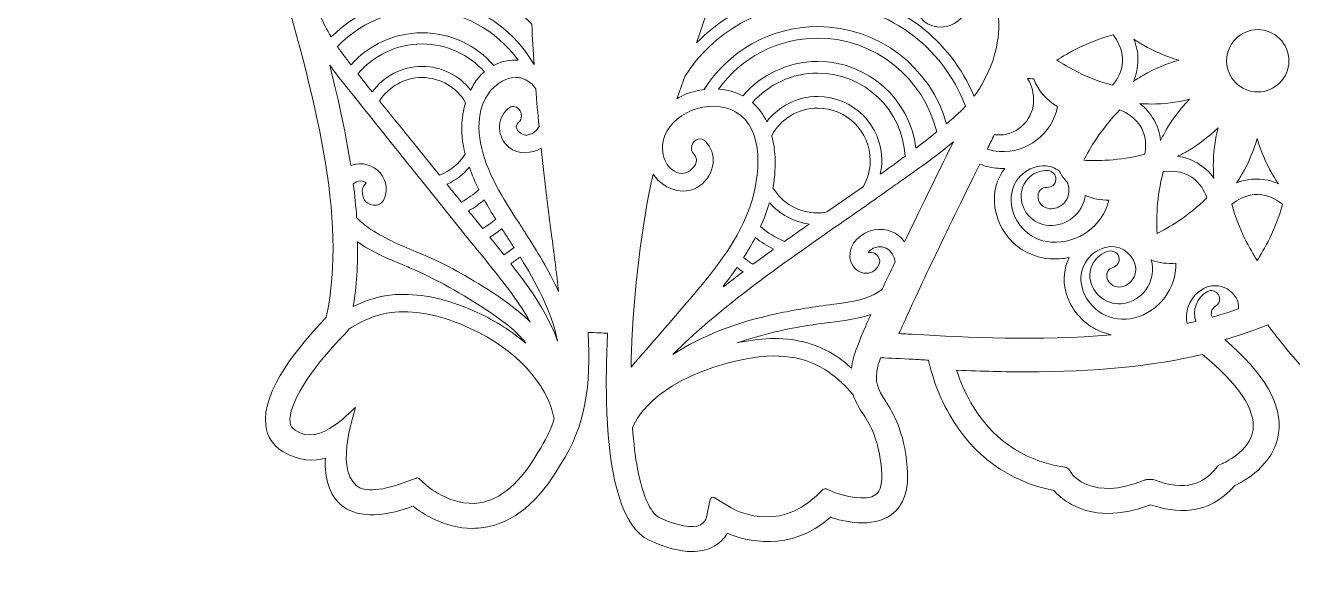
# Model space of a CAD drawing. Header units: millimetres. Extents: x -932 to 1965, y 102 to 615.
# Drawn here: x 148.1 to 374.6, y 102 to 202 of the extents above; entities that cross this region are included whole.
import ezdxf

# ---------------------------------------------------------------- set-up
doc = ezdxf.new("R2010")
doc.units = ezdxf.units.MM
doc.header["$MEASUREMENT"] = 0
doc.layers.add('Layer 4', color=7, linetype='Continuous')

msp = doc.modelspace()

# ---------------------------------------------------------------- linework, layer by layer
at = {"layer": 'Layer 4', "lineweight": 0}
for points, knots in [([(512.99, 259.13), (500.98, 274.08), (490.62, 286.98), (489.57, 300.35), (488.26, 317.04), (492.92, 330.49), (503.41, 340.31), (511.82, 348.19), (523.93, 353.79), (539.42, 356.96), (539.42, 356.96), (547.43, 358.59), (547.43, 358.59), (547.43, 358.59), (539.36, 359.91), (539.36, 359.91), (539.17, 359.94), (520.4, 362.92), (497.53, 360.46), (484.07, 359.02), (471.82, 356), (461.14, 351.5), (447.71, 345.85), (436.72, 337.82), (428.46, 327.65), (421.27, 318.79), (416.55, 308.43), (414.45, 296.87), (412.65, 286.96), (412.71, 275.85), (414.65, 263.83), (417.59, 245.6), (424.42, 227.57), (430.5, 212.93), (430.52, 212.66), (433.15, 206.62), (434.06, 204.46), (436.56, 198.58), (438.71, 193.5), (440.25, 189.24), (444.46, 177.59), (440.53, 165.07), (430.23, 157.34), (424.56, 153.09), (417.43, 150.74), (410.15, 150.73), (410.15, 150.73), (410.11, 150.73), (410.11, 150.73), (402.56, 150.73), (394.91, 153.21), (387.87, 157.9), (396.58, 164.26), (402.67, 172.18), (406.06, 181.6), (412.02, 198.16), (409.63, 219.38), (398.96, 244.66), (390.28, 265.22), (378.11, 283.75), (371.56, 293.7), (369.41, 296.98), (367.82, 299.39), (367.12, 300.7), (367.18, 303.02), (367.18, 305.42), (367.14, 307.91), (369.94, 306.36), (372.52, 304.11), (374.01, 300.84), (374.01, 300.84), (375.22, 298.17), (375.22, 298.17), (375.22, 298.17), (376.68, 300.72), (376.68, 300.72), (376.83, 300.99), (380.02, 306.71), (377.93, 313.85), (377.93, 313.85), (386.81, 310.97), (386.81, 310.97), (386.81, 310.97), (385.93, 313.75), (385.93, 313.75), (385.69, 314.5), (380.8, 329.63), (371.81, 337.05), (371.81, 337.05), (387.94, 336.63), (387.94, 336.63), (387.94, 336.63), (386.55, 338.97), (386.55, 338.97), (386.37, 339.27), (382.61, 345.42), (372.31, 350.71), (375.25, 351.19), (377.65, 351.91), (379.83, 353.18), (379.83, 353.18), (382.19, 354.56), (382.19, 354.56), (382.19, 354.56), (371.49, 360.09), (371.49, 360.09), (375.52, 360.11), (380.22, 360.53), (382.43, 362.15), (382.43, 362.15), (385.17, 364.16), (385.17, 364.16), (385.17, 364.16), (381.84, 364.83), (381.84, 364.83), (381.71, 364.85), (372.05, 366.8), (365.54, 369.14), (387.46, 372.42), (402.79, 377.17), (402.95, 377.22), (402.95, 377.22), (407.74, 378.71), (407.74, 378.71), (407.74, 378.71), (397.13, 381.74), (397.13, 381.74), (401.74, 383.83), (406.58, 387.31), (410.23, 390.23), (410.33, 390.3), (420, 398.15), (420.35, 400.17), (420.46, 400.8), (420.18, 401.43), (419.64, 401.76), (418.65, 402.37), (417.71, 401.67), (416.89, 401.05), (413.76, 398.7), (403.42, 400.89), (395.23, 403.47), (398.24, 404.41), (401.77, 406.06), (403.73, 408.86), (404.4, 409.82), (405.14, 410.32), (405.97, 410.4), (407.55, 410.54), (409.29, 409.19), (409.83, 408.66), (409.83, 408.66), (414.79, 403.7), (414.79, 403.7), (414.79, 403.7), (412.29, 410.25), (412.29, 410.25), (409.73, 416.98), (405.77, 420.41), (403.03, 422.07), (415.23, 428.91), (415.82, 442.11), (415.84, 442.71), (415.84, 442.71), (415.89, 444.26), (415.89, 444.26), (415.89, 444.26), (410.71, 444.26), (410.71, 444.26), (425.53, 456.31), (428.85, 479.25), (429.13, 481.42), (443.34, 529.49), (444.65, 541.47), (442.11, 545.91), (441.41, 547.14), (440.35, 547.92), (438.87, 548.28), (426.01, 551.5), (411.48, 544.21), (401.54, 537.53), (393.83, 532.35), (387.62, 526.75), (384.4, 523.56), (384.48, 524.9), (384.61, 526.5), (384.76, 527.93), (384.76, 527.93), (385.46, 534.54), (385.46, 534.54), (385.46, 534.54), (378.2, 522.68), (378.2, 522.68), (378.2, 522.68), (372.17, 539.68), (372.17, 539.68), (372.17, 539.68), (370.96, 534.86), (370.96, 534.86), (370.41, 532.66), (369.69, 530.19), (369.08, 528.38), (363.46, 546.39), (356.18, 550.45), (355.86, 550.62), (355.86, 550.62), (353.75, 551.74), (353.75, 551.74), (353.75, 551.74), (353.66, 549.35), (353.66, 549.35), (353.62, 548.47), (353.31, 546.44), (352.31, 545.04), (347.51, 556.15), (340.04, 561.18), (339.71, 561.4), (339.71, 561.4), (338.43, 562.24), (338.43, 562.24), (338.43, 562.24), (333.35, 554.19), (333.35, 554.19), (333.35, 554.19), (327.72, 570.14), (327.72, 570.14), (327.72, 570.14), (315.63, 559.5), (315.63, 559.5), (315.63, 559.5), (313.94, 567.07), (313.94, 567.07), (313.94, 567.07), (312.74, 567.07), (312.74, 567.07), (312.37, 567.07), (304.21, 566.98), (296.27, 559.43), (296.51, 561.43), (297.01, 564.26), (297.56, 566.73), (297.56, 566.73), (297.94, 568.46), (297.94, 568.46), (297.94, 568.46), (296.17, 568.55), (296.17, 568.55), (295.86, 568.57), (288.9, 568.8), (277.41, 560.03), (275.88, 570.89), (269.16, 608.41), (258.63, 613.34), (255.03, 615.02), (251.01, 612.59), (247.55, 609.99), (246.9, 609.5), (246.22, 608.94), (245.54, 608.34), (238.09, 601.73), (229.68, 588.76), (221.7, 575.73), (209.45, 555.71), (207.83, 529.21), (207.67, 519.72), (207.67, 519.72), (200.18, 526.77), (200.18, 526.77), (200.18, 526.77), (199.38, 524.68), (199.38, 524.68), (197.18, 518.9), (197.45, 509.75), (197.65, 503.07), (197.71, 501.22), (197.77, 499.21), (197.74, 497.77), (193.29, 501.61), (184.63, 502.88), (184.23, 502.94), (184.23, 502.94), (181.41, 503.34), (181.41, 503.34), (181.41, 503.34), (182.67, 500.79), (182.67, 500.79), (182.69, 500.74), (184.98, 496.04), (184.98, 488.96), (184.98, 486.06), (185.95, 482.97), (186.82, 480.25), (187.65, 477.61), (188.59, 474.62), (187.87, 473.57), (187.53, 473.07), (186.61, 472.91), (185.89, 472.87), (178.74, 472.41), (167.87, 482.24), (167.76, 482.34), (167.76, 482.34), (165.14, 484.74), (165.14, 484.74), (165.14, 484.74), (165.25, 481.18), (165.25, 481.18), (165.69, 467.6), (170.28, 459.93), (176.98, 451.96), (175.25, 452.63), (173.19, 453.55), (171.37, 454.46), (171.37, 454.46), (167.27, 456.52), (167.27, 456.52), (167.27, 456.52), (169.36, 452.44), (169.36, 452.44), (169.69, 451.79), (177.63, 436.55), (195.44, 418.74), (195.95, 418.23), (196.47, 417.72), (196.99, 417.21), (194.15, 416.99), (189.65, 417.35), (186.07, 421), (186.07, 421), (182.03, 425.12), (182.03, 425.12), (182.03, 425.12), (183.55, 419.56), (183.55, 419.56), (183.66, 419.15), (185.8, 411.56), (191.16, 406.83), (189.32, 406.76), (187.38, 406.6), (185.98, 406.24), (185.98, 406.24), (184.4, 405.83), (184.4, 405.83), (184.4, 405.83), (184.94, 404.29), (184.94, 404.29), (185.07, 403.92), (185.77, 402.34), (188.88, 399.94), (184.29, 399.71), (177.79, 398.86), (174.63, 396.04), (172.95, 394.54), (171.83, 393.36), (170.93, 392.42), (169.46, 390.86), (168.85, 390.21), (167.37, 389.84), (167.37, 389.84), (164.87, 389.22), (164.87, 389.22), (164.87, 389.22), (166.66, 387.35), (166.66, 387.35), (166.82, 387.17), (169.47, 384.48), (174.22, 383.13), (171.58, 381.74), (169.11, 379.63), (167.93, 376.46), (167.93, 376.46), (167.42, 375.06), (167.42, 375.06), (167.42, 375.06), (168.81, 374.53), (168.81, 374.53), (169.1, 374.42), (170.31, 373.98), (171.91, 373.6), (168.87, 371.81), (165.69, 368.98), (164.11, 364.61), (161.29, 356.8), (155.71, 356), (155.49, 355.97), (155.49, 355.97), (148.1, 355.15), (148.1, 355.15), (148.1, 355.15), (155.23, 353.04), (155.23, 353.04), (156.05, 352.8), (161.39, 351.27), (166.15, 351.03), (163.32, 348.3), (159.82, 343.94), (158.63, 338.27), (158.63, 338.27), (158.21, 336.27), (158.21, 336.27), (158.21, 336.27), (160.24, 336.46), (160.24, 336.46), (160.42, 336.48), (163.91, 336.84), (167.72, 338.85), (166.91, 332.33), (166.11, 317.9), (173.25, 309.38), (173.25, 309.38), (175.19, 307.06), (175.19, 307.06), (175.19, 307.06), (177.1, 315.46), (177.1, 315.46), (177.99, 312.91), (179.23, 309.64), (180.85, 306.09), (176.09, 272.88), (184.98, 241.4), (192.84, 213.61), (199.76, 189.11), (205.74, 167.93), (201.87, 149.8), (197.34, 145.12), (190.25, 136.68), (191.05, 130.44), (191.3, 128.47), (192.36, 126.87), (194.09, 125.83), (197.13, 124), (199.76, 124.01), (201.71, 124.65), (201.58, 122.06), (201.95, 118.54), (204.41, 116.36), (207.09, 113.99), (211.45, 113.88), (217.36, 116.03), (218.95, 114.78), (222.96, 112.08), (227.98, 112.08), (228.64, 112.08), (229.33, 112.13), (230.03, 112.23), (235.28, 113.02), (239.9, 116.81), (243.74, 123.49), (248.24, 130.41), (249.21, 137.67), (248.67, 147.07), (250.03, 147.07), (251.39, 147), (252.15, 146.95), (252.1, 145.91), (252.05, 144.87), (252.02, 143.83), (251.87, 139.66), (251.86, 135.19), (252.12, 130.89), (252.11, 130.78), (252.11, 130.69), (252.13, 130.6), (252.73, 120.96), (254.7, 112.25), (259.58, 109.97), (262.49, 108.61), (265.05, 107.93), (267.24, 107.93), (268.6, 107.93), (269.81, 108.2), (270.88, 108.73), (272.15, 109.36), (273.01, 110.31), (273.54, 111.19), (276.79, 109.85), (284.71, 107.66), (292, 114.05), (294.12, 113.36), (299.44, 112), (302.86, 114.53), (305.09, 116.16), (306.04, 118.99), (305.7, 122.93), (305.12, 129.61), (303.19, 132.65), (301.78, 134.87), (300.46, 136.93), (299.74, 138.07), (300.51, 141.32), (300.57, 141.56), (300.69, 141.96), (300.92, 142.58), (302.59, 142.52), (304.59, 142.41), (306.82, 142.29), (307.68, 142.24), (308.58, 142.19), (309.5, 142.14), (309.9, 140.27), (310.92, 136.48), (313.22, 132.43), (317.39, 125.13), (323.84, 120.44), (331.89, 118.84), (332.95, 117.62), (336.05, 114.75), (341.62, 114.75), (343.77, 114.75), (346.28, 115.17), (349.18, 116.28), (353.49, 114.8), (359.55, 114.23), (364.22, 119.72), (365.73, 120.41), (371.26, 123.33), (372.06, 129.08), (372.76, 134.16), (369.53, 139.78), (362.44, 145.81), (362.62, 145.86), (362.8, 145.91), (362.98, 145.96), (365.46, 146.73), (367.83, 147.55), (370.11, 148.44), (371.74, 146.22), (376.2, 140.46), (383.15, 133.62), (385.93, 130.88), (389.3, 127.79), (393.2, 124.64), (393.19, 124.62), (393.19, 124.61), (393.19, 124.59), (393.73, 124.1), (394.28, 123.61), (394.83, 123.13), (394.88, 123.15), (394.94, 123.18), (395, 123.21), (402.07, 117.69), (410.71, 112.12), (420.55, 108.05), (429.12, 104.49), (442.18, 102.01), (456.77, 102.01), (475.97, 102.01), (497.8, 106.31), (515.53, 118.13), (525.53, 124.8), (533.36, 133.35), (538.8, 143.55), (544.89, 154.97), (547.99, 168.52), (548.02, 183.83), (548.08, 215.45), (529.44, 238.66), (512.99, 259.13)], [0, 0, 0, 0, 1, 1, 1, 2, 2, 2, 3, 3, 3, 4, 4, 4, 5, 5, 5, 6, 6, 6, 7, 7, 7, 8, 8, 8, 9, 9, 9, 10, 10, 10, 11, 11, 11, 12, 12, 12, 13, 13, 13, 14, 14, 14, 15, 15, 15, 16, 16, 16, 17, 17, 17, 18, 18, 18, 19, 19, 19, 20, 20, 20, 21, 21, 21, 22, 22, 22, 23, 23, 23, 24, 24, 24, 25, 25, 25, 26, 26, 26, 27, 27, 27, 28, 28, 28, 29, 29, 29, 30, 30, 30, 31, 31, 31, 32, 32, 32, 33, 33, 33, 34, 34, 34, 35, 35, 35, 36, 36, 36, 37, 37, 37, 38, 38, 38, 39, 39, 39, 40, 40, 40, 41, 41, 41, 42, 42, 42, 43, 43, 43, 44, 44, 44, 45, 45, 45, 46, 46, 46, 47, 47, 47, 48, 48, 48, 49, 49, 49, 50, 50, 50, 51, 51, 51, 52, 52, 52, 53, 53, 53, 54, 54, 54, 55, 55, 55, 56, 56, 56, 57, 57, 57, 58, 58, 58, 59, 59, 59, 60, 60, 60, 61, 61, 61, 62, 62, 62, 63, 63, 63, 64, 64, 64, 65, 65, 65, 66, 66, 66, 67, 67, 67, 68, 68, 68, 69, 69, 69, 70, 70, 70, 71, 71, 71, 72, 72, 72, 73, 73, 73, 74, 74, 74, 75, 75, 75, 76, 76, 76, 77, 77, 77, 78, 78, 78, 79, 79, 79, 80, 80, 80, 81, 81, 81, 82, 82, 82, 83, 83, 83, 84, 84, 84, 85, 85, 85, 86, 86, 86, 87, 87, 87, 88, 88, 88, 89, 89, 89, 90, 90, 90, 91, 91, 91, 92, 92, 92, 93, 93, 93, 94, 94, 94, 95, 95, 95, 96, 96, 96, 97, 97, 97, 98, 98, 98, 99, 99, 99, 100, 100, 100, 101, 101, 101, 102, 102, 102, 103, 103, 103, 104, 104, 104, 105, 105, 105, 106, 106, 106, 107, 107, 107, 108, 108, 108, 109, 109, 109, 110, 110, 110, 111, 111, 111, 112, 112, 112, 113, 113, 113, 114, 114, 114, 115, 115, 115, 116, 116, 116, 117, 117, 117, 118, 118, 118, 119, 119, 119, 120, 120, 120, 121, 121, 121, 122, 122, 122, 123, 123, 123, 124, 124, 124, 125, 125, 125, 126, 126, 126, 127, 127, 127, 128, 128, 128, 129, 129, 129, 130, 130, 130, 131, 131, 131, 132, 132, 132, 133, 133, 133, 134, 134, 134, 135, 135, 135, 136, 136, 136, 137, 137, 137, 138, 138, 138, 139, 139, 139, 140, 140, 140, 141, 141, 141, 142, 142, 142, 143, 143, 143, 144, 144, 144, 145, 145, 145, 146, 146, 146, 147, 147, 147, 148, 148, 148, 149, 149, 149, 150, 150, 150, 151, 151, 151, 152, 152, 152, 153, 153, 153, 154, 154, 154, 155, 155, 155, 156, 156, 156, 157, 157, 157, 158, 158, 158, 159, 159, 159, 160, 160, 160, 161, 161, 161, 162, 162, 162, 163, 163, 163, 164, 164, 164, 165, 165, 165, 166, 166, 166, 167, 167, 167, 168, 168, 168, 169, 169, 169, 170, 170, 170, 171, 171, 171, 172, 172, 172, 173, 173, 173, 174, 174, 174, 175, 175, 175, 176, 176, 176, 177, 177, 177, 178, 178, 178, 179, 179, 179, 180, 180, 180, 181, 181, 181, 182, 182, 182, 183, 183, 183, 184, 184, 184, 185, 185, 185, 186, 186, 186, 186]), ([(292.95, 207.85), (306.59, 211.21), (316.74, 223.55), (316.74, 238.21), (316.74, 247.29), (312.85, 255.47), (306.65, 261.19), (310.62, 264.61), (315.22, 269.82), (318.96, 277.57), (319.28, 276.96), (319.56, 276.36), (319.78, 275.78), (317.73, 271.63), (316.57, 266.97), (316.57, 262.04), (316.57, 249.81), (323.67, 239.21), (333.97, 234.14), (330.59, 234.66), (327.05, 233.13), (324.8, 230.06), (321.8, 225.95), (321.66, 220.76), (321.92, 216.23), (321.92, 216.23), (321.99, 214.88), (321.99, 214.88), (322.07, 213.53), (322.15, 212.15), (322.22, 210.78), (319.53, 214.01), (315.4, 215.32), (311.8, 213.97), (309.48, 213.1), (307.57, 211.06), (306.95, 208.77), (306.42, 206.83), (306.83, 204.91), (308.1, 203.35), (309.69, 201.39), (312.31, 201.33), (314.08, 202.3), (315.97, 203.34), (316.76, 205.31), (316.09, 207.33), (315.91, 207.86), (315.51, 208.22), (314.99, 208.33), (314.42, 208.45), (313.81, 208.24), (313.42, 207.8), (313.06, 207.4), (312.96, 206.86), (313.14, 206.32), (313.28, 205.88), (313.08, 205.5), (312.94, 205.32), (312.65, 204.91), (312.16, 204.64), (311.69, 204.66), (310.94, 204.66), (310.34, 205.37), (310.07, 206.07), (309.38, 207.88), (310.42, 209.59), (311.75, 210.48), (313.11, 211.39), (314.66, 211.63), (316.22, 211.18), (318.26, 210.59), (320.13, 208.9), (321.09, 206.76), (323.13, 202.21), (321.51, 196.83), (320.35, 194.02), (320.35, 194.02), (319.03, 191.38), (319.03, 191.38), (318.6, 190.66), (318.12, 189.98), (317.62, 189.33), (313.48, 199.33), (304.12, 206.65), (292.95, 207.85)], [0, 0, 0, 0, 1, 1, 1, 2, 2, 2, 3, 3, 3, 4, 4, 4, 5, 5, 5, 6, 6, 6, 7, 7, 7, 8, 8, 8, 9, 9, 9, 10, 10, 10, 11, 11, 11, 12, 12, 12, 13, 13, 13, 14, 14, 14, 15, 15, 15, 16, 16, 16, 17, 17, 17, 18, 18, 18, 19, 19, 19, 20, 20, 20, 21, 21, 21, 22, 22, 22, 23, 23, 23, 24, 24, 24, 25, 25, 25, 26, 26, 26, 27, 27, 27, 28, 28, 28, 28]), ([(219, 210.66), (226.72, 210.66), (233.69, 207.4), (238.61, 202.18), (238.72, 199.78), (238.85, 197.38), (239, 194.98), (235.05, 201.95), (227.56, 206.66), (219, 206.66), (212.66, 206.66), (206.92, 204.08), (202.76, 199.92), (201.96, 201.22), (201.33, 202.45), (200.83, 203.61), (205.63, 207.98), (212.01, 210.66), (219, 210.66)], [0, 0, 0, 0, 1, 1, 1, 2, 2, 2, 3, 3, 3, 4, 4, 4, 5, 5, 5, 6, 6, 6, 6]), ([(282.28, 207.11), (276.78, 205.71), (271.89, 202.8), (268.05, 198.86), (269.34, 202.59), (270.6, 206.38), (271.81, 210.09), (275.03, 208.52), (278.56, 207.48), (282.28, 207.11)], [0, 0, 0, 0, 1, 1, 1, 2, 2, 2, 3, 3, 3, 3]), ([(219, 200.66), (213.95, 200.66), (209.41, 198.44), (206.3, 194.93), (205.87, 195.48), (205.45, 196.03), (205.04, 196.58), (204.62, 197.13), (204.23, 197.67), (203.87, 198.2), (207.69, 202.18), (213.06, 204.66), (219, 204.66), (226.07, 204.66), (232.33, 201.14), (236.14, 195.77), (235.97, 195.78), (235.81, 195.79), (235.64, 195.78), (234.25, 195.76), (232.95, 195.43), (231.79, 194.83), (228.67, 198.4), (224.1, 200.66), (219, 200.66)], [0, 0, 0, 0, 1, 1, 1, 2, 2, 2, 3, 3, 3, 4, 4, 4, 5, 5, 5, 6, 6, 6, 7, 7, 7, 8, 8, 8, 8]), ([(289.7, 201.78), (281.16, 201.78), (273.65, 197.28), (269.41, 190.54), (268.89, 190.47), (268.37, 190.38), (267.86, 190.25), (266.71, 189.96), (265.57, 189.48), (264.5, 188.83), (264.98, 190.16), (265.47, 191.51), (265.96, 192.87), (270.95, 200.72), (279.72, 205.95), (289.7, 205.95), (301.79, 205.95), (312.12, 198.27), (316.09, 187.53), (314.97, 186.33), (313.81, 185.29), (312.74, 184.38), (309.88, 194.41), (300.63, 201.78), (289.7, 201.78)], [0, 0, 0, 0, 1, 1, 1, 2, 2, 2, 3, 3, 3, 4, 4, 4, 5, 5, 5, 6, 6, 6, 7, 7, 7, 8, 8, 8, 8]), ([(289.7, 195.53), (284.35, 195.53), (279.55, 193.14), (276.3, 189.38), (275.01, 190.06), (273.52, 190.48), (271.95, 190.6), (275.93, 196.1), (282.4, 199.7), (289.7, 199.7), (300, 199.7), (308.65, 192.54), (310.96, 182.94), (309.74, 181.96), (308.51, 181), (307.26, 180.05), (306.16, 188.77), (298.71, 195.53), (289.7, 195.53)], [0, 0, 0, 0, 1, 1, 1, 2, 2, 2, 3, 3, 3, 4, 4, 4, 5, 5, 5, 6, 6, 6, 6]), ([(342.48, 200.31), (346.09, 195.6), (342.87, 191.83), (342.35, 191.27), (337.85, 192.5), (334.24, 194.59), (332.43, 195.77), (334.26, 196.96), (337.92, 199.08), (342.48, 200.31)], [0, 0, 0, 0, 1, 1, 1, 2, 2, 2, 3, 3, 3, 3]), ([(346.18, 199.54), (346.75, 199.15), (347.33, 198.78), (347.92, 198.44), (349.84, 197.33), (351.96, 196.44), (354.25, 195.77), (351.97, 195.11), (349.84, 194.21), (347.92, 193.1), (347.31, 192.75), (346.71, 192.37), (346.11, 191.96), (346.65, 193.16), (346.92, 194.47), (346.92, 195.83), (346.92, 197.12), (346.67, 198.37), (346.18, 199.54)], [0, 0, 0, 0, 1, 1, 1, 2, 2, 2, 3, 3, 3, 4, 4, 4, 5, 5, 5, 6, 6, 6, 6]), ([(368.34, 190.08), (365.27, 190.08), (362.77, 192.57), (362.77, 195.65), (362.77, 198.73), (365.27, 201.22), (368.34, 201.22), (371.42, 201.22), (373.91, 198.73), (373.91, 195.65), (373.91, 192.57), (371.42, 190.08), (368.34, 190.08)], [0, 0, 0, 0, 1, 1, 1, 2, 2, 2, 3, 3, 3, 4, 4, 4, 4]), ([(229.07, 192.61), (228.54, 191.96), (228.07, 191.22), (227.67, 190.41), (225.65, 192.99), (222.52, 194.66), (219, 194.66), (215.33, 194.66), (212.09, 192.86), (210.09, 190.09), (209.23, 191.16), (208.38, 192.24), (207.54, 193.32), (210.3, 196.58), (214.41, 198.66), (219, 198.66), (223.41, 198.66), (227.38, 196.74), (230.13, 193.69), (229.75, 193.37), (229.4, 193), (229.07, 192.61)], [0, 0, 0, 0, 1, 1, 1, 2, 2, 2, 3, 3, 3, 4, 4, 4, 5, 5, 5, 6, 6, 6, 7, 7, 7, 7]), ([(202.49, 194.85), (203.42, 193.58), (204.31, 192.45), (204.99, 191.6), (209.64, 185.79), (214.3, 179.98), (218.95, 174.18), (218.95, 174.18), (226.08, 165.28), (226.08, 165.28), (226.98, 164.16), (227.88, 163.05), (228.8, 161.94), (231.57, 158.55), (234.44, 155.05), (236.87, 151.35), (237.39, 150.57), (237.87, 149.77), (238.31, 148.95), (237.83, 149.47), (237.31, 149.95), (236.76, 150.41), (232.47, 154.02), (227.33, 156.93), (223.83, 158.8), (221.92, 159.83), (219.89, 160.68), (217.92, 161.51), (215, 162.74), (211.97, 164.02), (209.35, 165.85), (208.55, 166.42), (207.86, 167.01), (207.3, 167.62), (207.17, 169.53), (206.97, 171.57), (206.7, 173.67), (207, 173.91), (207.43, 174.15), (207.97, 174.17), (208.37, 174.19), (208.75, 174.03), (209.03, 173.75), (208.59, 173.47), (208.32, 173), (208.31, 172.44), (208.3, 171.17), (208.7, 170.1), (210.33, 169.86), (211.06, 169.75), (211.77, 170.11), (212.08, 170.68), (212.94, 172.28), (212.73, 174.15), (211.54, 175.56), (210.26, 177.06), (208.26, 177.63), (206.44, 177.02), (206.37, 176.99), (206.31, 176.97), (206.24, 176.95), (205.44, 182.17), (204.23, 187.93), (202.49, 194.85)], [0, 0, 0, 0, 1, 1, 1, 2, 2, 2, 3, 3, 3, 4, 4, 4, 5, 5, 5, 6, 6, 6, 7, 7, 7, 8, 8, 8, 9, 9, 9, 10, 10, 10, 11, 11, 11, 12, 12, 12, 13, 13, 13, 14, 14, 14, 15, 15, 15, 16, 16, 16, 17, 17, 17, 18, 18, 18, 19, 19, 19, 20, 20, 20, 21, 21, 21, 21]), ([(226.29, 180.96), (226.4, 180.31), (226.55, 179.67), (226.71, 179.03), (225.66, 177.29), (224.04, 175.93), (222.11, 175.22), (221.78, 175.62), (221.46, 176.02), (221.14, 176.42), (219.45, 178.52), (217.72, 180.65), (216.05, 182.71), (214.51, 184.6), (212.95, 186.52), (211.39, 188.46), (212.99, 190.98), (215.8, 192.66), (219, 192.66), (222.32, 192.66), (225.22, 190.85), (226.78, 188.16), (226.09, 185.88), (225.89, 183.33), (226.29, 180.96)], [0, 0, 0, 0, 1, 1, 1, 2, 2, 2, 3, 3, 3, 4, 4, 4, 5, 5, 5, 6, 6, 6, 7, 7, 7, 8, 8, 8, 8]), ([(237.47, 164.86), (237.11, 165.42), (236.75, 165.99), (236.38, 166.55), (233.46, 171.06), (230.43, 175.73), (229.44, 180.98), (229.03, 183.13), (228.86, 186.26), (230.33, 188.97), (231.39, 190.93), (233.49, 192.67), (235.72, 192.67), (236.01, 192.67), (236.31, 192.64), (236.61, 192.58), (237.94, 192.29), (238.8, 191.39), (239.31, 190.64), (239.49, 188.42), (239.68, 186.21), (239.9, 183.89), (239.53, 183.25), (238.87, 182.51), (237.76, 182.38), (237.09, 182.29), (236.21, 182.81), (235.91, 183.47), (235.72, 183.89), (235.82, 184.26), (236.21, 184.61), (236.98, 185.3), (236.87, 186.36), (236.31, 186.99), (235.76, 187.6), (234.96, 187.64), (234.35, 187.1), (233.35, 186.21), (232.79, 184.92), (232.83, 183.58), (232.86, 182.27), (233.47, 181.04), (234.49, 180.22), (236.27, 178.79), (238.6, 179.08), (240.29, 180.02), (240.91, 174.11), (241.59, 168.8), (242.2, 164.08), (242.64, 160.7), (243.05, 157.44), (243.39, 154.41), (241.65, 158.16), (239.47, 161.74), (237.47, 164.86)], [0, 0, 0, 0, 1, 1, 1, 2, 2, 2, 3, 3, 3, 4, 4, 4, 5, 5, 5, 6, 6, 6, 7, 7, 7, 8, 8, 8, 9, 9, 9, 10, 10, 10, 11, 11, 11, 12, 12, 12, 13, 13, 13, 14, 14, 14, 15, 15, 15, 16, 16, 16, 17, 17, 17, 18, 18, 18, 18]), ([(289.7, 189.28), (285.98, 189.28), (282.68, 187.5), (280.58, 184.75), (279.99, 186), (279.16, 187.2), (278.03, 188.19), (280.89, 191.41), (285.06, 193.45), (289.7, 193.45), (298.06, 193.45), (304.91, 186.85), (305.3, 178.58), (303.84, 177.49), (302.36, 176.42), (300.88, 175.36), (301.06, 176.15), (301.16, 176.97), (301.16, 177.82), (301.16, 184.14), (296.02, 189.28), (289.7, 189.28)], [0, 0, 0, 0, 1, 1, 1, 2, 2, 2, 3, 3, 3, 4, 4, 4, 5, 5, 5, 6, 6, 6, 7, 7, 7, 7]), ([(321.28, 182.45), (321.41, 182.43), (321.54, 182.42), (321.66, 182.41), (323.3, 182.3), (324.9, 182.84), (326.14, 183.93), (327.39, 185.02), (328.14, 186.53), (328.25, 188.18), (328.35, 189.72), (327.98, 191.22), (327.18, 192.51), (327.55, 192.47), (327.92, 192.45), (328.29, 192.44), (329.08, 190.35), (330.61, 188.56), (332.56, 187.46), (331.6, 182.61), (327.09, 179.11), (322.12, 179.43), (321.4, 179.48), (320.69, 179.63), (320, 179.88), (320.43, 180.74), (320.85, 181.59), (321.28, 182.45)], [0, 0, 0, 0, 1, 1, 1, 2, 2, 2, 3, 3, 3, 4, 4, 4, 5, 5, 5, 6, 6, 6, 7, 7, 7, 8, 8, 8, 9, 9, 9, 9]), ([(347.28, 188.01), (347.96, 187.95), (348.64, 187.93), (349.31, 187.93), (351.53, 187.93), (353.81, 188.21), (356.12, 188.78), (354.48, 187.06), (353.09, 185.23), (351.98, 183.3), (351.62, 182.69), (351.29, 182.05), (350.98, 181.39), (350.84, 182.72), (350.42, 184.01), (349.74, 185.19), (349.1, 186.3), (348.27, 187.25), (347.28, 188.01)], [0, 0, 0, 0, 1, 1, 1, 2, 2, 2, 3, 3, 3, 4, 4, 4, 5, 5, 5, 6, 6, 6, 6]), ([(256.41, 143.64), (256.78, 154.45), (258.22, 166.2), (260.27, 175.37), (261.32, 173.89), (262.9, 172.82), (264.57, 172.48), (266.02, 172.19), (267.41, 172.47), (268.6, 173.3), (269.94, 174.25), (270.83, 175.76), (270.99, 177.36), (271.13, 178.82), (270.67, 180.2), (269.67, 181.24), (269.31, 181.63), (268.82, 181.78), (268.35, 181.67), (267.81, 181.54), (267.36, 181.08), (267.19, 180.51), (267.02, 179.95), (267.16, 179.38), (267.57, 178.95), (268.3, 178.18), (267.99, 177.36), (267.74, 176.95), (267.21, 176.06), (265.95, 175.29), (264.92, 175.57), (263.73, 175.89), (263.03, 176.73), (262.65, 177.38), (261.96, 178.58), (261.76, 180.15), (262.12, 181.5), (262.73, 183.76), (264.55, 185.67), (267.11, 186.74), (269.81, 187.86), (272.84, 187.79), (275.01, 186.55), (280.43, 183.45), (279.27, 174.69), (277.73, 170), (275.69, 163.79), (271.57, 158.64), (267.53, 153.89), (264.07, 149.82), (260.52, 145.72), (257.08, 141.76), (257.08, 141.76), (256.34, 140.9), (256.34, 140.9), (256.35, 141.81), (256.38, 142.73), (256.41, 143.64)], [0, 0, 0, 0, 1, 1, 1, 2, 2, 2, 3, 3, 3, 4, 4, 4, 5, 5, 5, 6, 6, 6, 7, 7, 7, 8, 8, 8, 9, 9, 9, 10, 10, 10, 11, 11, 11, 12, 12, 12, 13, 13, 13, 14, 14, 14, 15, 15, 15, 16, 16, 16, 17, 17, 17, 18, 18, 18, 19, 19, 19, 19]), ([(281.7, 172.94), (282.08, 175.01), (282.18, 177.05), (282.02, 179.05), (281.94, 180.04), (281.77, 181.16), (281.47, 182.3), (283.06, 185.21), (286.15, 187.2), (289.7, 187.2), (294.87, 187.2), (299.07, 182.99), (299.07, 177.82), (299.07, 176.14), (298.63, 174.57), (297.85, 173.21), (295.79, 171.75), (293.72, 170.32), (291.68, 168.9), (291.52, 168.79), (291.36, 168.68), (291.2, 168.57), (290.71, 168.49), (290.21, 168.45), (289.7, 168.45), (286.32, 168.45), (283.35, 170.24), (281.7, 172.94)], [0, 0, 0, 0, 1, 1, 1, 2, 2, 2, 3, 3, 3, 4, 4, 4, 5, 5, 5, 6, 6, 6, 7, 7, 7, 8, 8, 8, 9, 9, 9, 9]), ([(343.71, 186.88), (349.3, 184.58), (348.28, 179.58), (348.13, 178.94), (343.59, 177.74), (339.39, 177.75), (337.23, 177.87), (338.22, 179.83), (340.35, 183.52), (343.71, 186.88)], [0, 0, 0, 0, 1, 1, 1, 2, 2, 2, 3, 3, 3, 3]), ([(360.48, 174.7), (359.69, 175.79), (358.69, 176.7), (357.49, 177.39), (356.41, 178.02), (355.23, 178.42), (354.01, 178.59), (354.62, 178.88), (355.2, 179.19), (355.77, 179.51), (357.69, 180.62), (359.52, 182.01), (361.24, 183.66), (360.68, 181.35), (360.39, 179.06), (360.39, 176.84), (360.39, 176.14), (360.42, 175.43), (360.48, 174.7)], [0, 0, 0, 0, 1, 1, 1, 2, 2, 2, 3, 3, 3, 4, 4, 4, 5, 5, 5, 6, 6, 6, 6]), ([(301.23, 154.83), (301.05, 154.69), (300.88, 154.55), (300.7, 154.43), (300.7, 154.43), (300.7, 154.43), (300.7, 154.43), (298.35, 152.85), (295.42, 152.49), (292.59, 152.13), (292.59, 152.13), (291.86, 152.04), (291.86, 152.04), (288.36, 151.59), (285.29, 151.08), (282.49, 150.48), (275.19, 148.93), (268.93, 146.47), (263.79, 143.14), (263.86, 143.21), (263.93, 143.28), (264, 143.34), (267.51, 146.8), (271.52, 150.27), (276.26, 153.96), (281.92, 158.36), (287.91, 162.51), (293.69, 166.54), (296.63, 168.57), (299.66, 170.68), (302.61, 172.79), (303.44, 173.38), (304.29, 173.98), (305.14, 174.58), (308.11, 176.66), (311.16, 178.8), (313.96, 181.19), (310.6, 174.41), (307.67, 168.4), (305.22, 163.29), (303.94, 165.03), (301.97, 165.81), (299.77, 165.41), (297.46, 164.99), (295.21, 163.01), (295.46, 160.43), (295.59, 159.08), (296.63, 157.93), (297.93, 157.71), (299.08, 157.5), (300.08, 158.06), (300.61, 159.18), (301.04, 160.09), (300.53, 160.92), (299.84, 161.25), (299.5, 161.41), (299.09, 161.46), (298.72, 161.35), (298.79, 161.48), (298.89, 161.6), (299, 161.72), (299.33, 162.05), (299.87, 162.3), (300.47, 162.38), (301.5, 162.51), (302.43, 162.06), (303, 161.13), (303.27, 160.69), (303.45, 160.22), (303.53, 159.73), (302.71, 158.02), (301.94, 156.37), (301.23, 154.83)], [0, 0, 0, 0, 1, 1, 1, 2, 2, 2, 3, 3, 3, 4, 4, 4, 5, 5, 5, 6, 6, 6, 7, 7, 7, 8, 8, 8, 9, 9, 9, 10, 10, 10, 11, 11, 11, 12, 12, 12, 13, 13, 13, 14, 14, 14, 15, 15, 15, 16, 16, 16, 17, 17, 17, 18, 18, 18, 19, 19, 19, 20, 20, 20, 21, 21, 21, 22, 22, 22, 23, 23, 23, 24, 24, 24, 24]), ([(364.54, 173.83), (364.91, 174.37), (365.25, 174.91), (365.56, 175.46), (366.67, 177.38), (367.57, 179.5), (368.23, 181.78), (368.9, 179.5), (369.79, 177.38), (370.9, 175.46), (371.25, 174.86), (371.62, 174.27), (372.02, 173.68), (370.8, 174.23), (369.48, 174.51), (368.11, 174.51), (366.87, 174.51), (365.67, 174.28), (364.54, 173.83)], [0, 0, 0, 0, 1, 1, 1, 2, 2, 2, 3, 3, 3, 4, 4, 4, 5, 5, 5, 6, 6, 6, 6]), ([(306.96, 146.74), (305.94, 146.8), (305.04, 146.85), (304.22, 146.89), (304.4, 147.31), (304.6, 147.74), (304.8, 148.19), (307.65, 154.58), (312.32, 164.33), (318.67, 177.19), (319.71, 176.77), (320.81, 176.51), (321.92, 176.44), (322.31, 176.41), (322.71, 176.41), (323.12, 176.42), (322.05, 175.04), (321.41, 173.37), (321.3, 171.61), (320.91, 165.74), (325.37, 160.65), (331.24, 160.26), (332.36, 160.18), (333.51, 160.26), (334.61, 160.48), (333.71, 158.59), (333.49, 156.43), (334.03, 154.39), (334.75, 151.64), (336.51, 149.33), (338.97, 147.9), (339.97, 147.32), (341.04, 146.91), (342.15, 146.67), (329.22, 145.51), (316.25, 146.23), (306.96, 146.74)], [0, 0, 0, 0, 1, 1, 1, 2, 2, 2, 3, 3, 3, 4, 4, 4, 5, 5, 5, 6, 6, 6, 7, 7, 7, 8, 8, 8, 9, 9, 9, 10, 10, 10, 11, 11, 11, 12, 12, 12, 12]), ([(324.29, 171.41), (324.5, 174.62), (327.29, 177.05), (330.5, 176.85), (331.36, 176.79), (332.17, 176.48), (332.86, 175.96), (332.92, 175.83), (332.99, 175.69), (333.06, 175.56), (333.43, 174.94), (333.87, 174.35), (334.38, 173.8), (334.54, 173.28), (334.6, 172.75), (334.57, 172.2), (334.51, 171.35), (334.13, 170.57), (333.48, 170.01), (332.84, 169.45), (332.02, 169.17), (331.17, 169.22), (330.57, 169.26), (330.02, 169.54), (329.62, 169.99), (329.22, 170.44), (329.03, 171.02), (329.07, 171.62), (329.12, 172.45), (329.84, 173.08), (330.67, 173.03), (331.06, 173), (331.45, 173.13), (331.75, 173.39), (332.06, 173.66), (332.24, 174.02), (332.26, 174.42), (332.29, 174.82), (332.16, 175.21), (331.9, 175.51), (331.63, 175.81), (331.27, 175.99), (330.87, 176.02), (329.67, 176.1), (328.51, 175.71), (327.61, 174.92), (326.7, 174.13), (326.15, 173.03), (326.07, 171.82), (325.98, 170.42), (326.44, 169.07), (327.36, 168.01), (328.29, 166.96), (329.57, 166.32), (330.97, 166.23), (334.23, 166.02), (337.09, 168.38), (337.52, 171.58), (338.86, 170.99), (340.3, 170.71), (341.75, 170.76), (340.59, 166.13), (336.27, 162.94), (331.44, 163.25), (329.39, 163.39), (327.52, 164.31), (326.17, 165.85), (324.82, 167.39), (324.15, 169.37), (324.29, 171.41)], [0, 0, 0, 0, 1, 1, 1, 2, 2, 2, 3, 3, 3, 4, 4, 4, 5, 5, 5, 6, 6, 6, 7, 7, 7, 8, 8, 8, 9, 9, 9, 10, 10, 10, 11, 11, 11, 12, 12, 12, 13, 13, 13, 14, 14, 14, 15, 15, 15, 16, 16, 16, 17, 17, 17, 18, 18, 18, 19, 19, 19, 20, 20, 20, 21, 21, 21, 22, 22, 22, 23, 23, 23, 23]), ([(226.01, 170.41), (225.16, 171.46), (224.29, 172.52), (223.42, 173.59), (224.98, 174.28), (226.36, 175.32), (227.44, 176.62), (227.92, 175.26), (228.5, 173.93), (229.14, 172.63), (228.2, 171.77), (227.15, 171.02), (226.01, 170.41)], [0, 0, 0, 0, 1, 1, 1, 2, 2, 2, 3, 3, 3, 4, 4, 4, 4]), ([(350.33, 164.77), (350.21, 166.96), (350.21, 171.24), (351.45, 175.84), (357.54, 176.64), (359.1, 171.62), (359.24, 171.14), (355.91, 167.84), (352.27, 165.74), (350.33, 164.77)], [0, 0, 0, 0, 1, 1, 1, 2, 2, 2, 3, 3, 3, 3]), ([(368.23, 159.97), (367.04, 161.79), (364.92, 165.45), (363.69, 170.02), (368.33, 173.64), (372.08, 170.6), (372.76, 169.98), (371.53, 165.44), (369.42, 161.79), (368.23, 159.97)], [0, 0, 0, 0, 1, 1, 1, 2, 2, 2, 3, 3, 3, 3]), ([(229.84, 165.69), (228.99, 166.74), (228.14, 167.79), (227.3, 168.83), (228.3, 169.4), (229.24, 170.06), (230.1, 170.8), (230.75, 169.63), (231.45, 168.47), (232.16, 167.33), (231.43, 166.73), (230.66, 166.18), (229.84, 165.69)], [0, 0, 0, 0, 1, 1, 1, 2, 2, 2, 3, 3, 3, 4, 4, 4, 4]), ([(279.49, 166.01), (280.14, 167.46), (280.67, 168.88), (281.08, 170.29), (282.86, 168.25), (285.36, 166.84), (288.17, 166.47), (286.71, 165.44), (285.24, 164.41), (283.77, 163.37), (282.2, 164.02), (280.76, 164.91), (279.49, 166.01)], [0, 0, 0, 0, 1, 1, 1, 2, 2, 2, 3, 3, 3, 4, 4, 4, 4]), ([(233.25, 165.63), (233.61, 165.07), (233.97, 164.51), (234.33, 163.95), (234.69, 163.4), (235.06, 162.83), (235.43, 162.27), (234.84, 161.81), (234.23, 161.38), (233.6, 160.97), (232.78, 162.03), (231.94, 163.08), (231.11, 164.12), (231.85, 164.58), (232.56, 165.09), (233.25, 165.63)], [0, 0, 0, 0, 1, 1, 1, 2, 2, 2, 3, 3, 3, 4, 4, 4, 5, 5, 5, 5]), ([(207.47, 163.3), (209.93, 161.53), (212.89, 160.29), (215.53, 159.19), (215.94, 159.01), (216.35, 158.84), (216.76, 158.67), (221.33, 156.72), (225.97, 154.13), (231.37, 150.53), (233.59, 149.04), (235.87, 147.37), (237.53, 145.17), (235.07, 147.27), (232.16, 149.13), (228.95, 150.63), (224.28, 152.8), (219.84, 153.9), (215.71, 153.9), (215.21, 153.9), (214.7, 153.89), (214.2, 153.85), (211.69, 153.68), (209.23, 152.98), (206.7, 151.71), (207.29, 155.37), (207.54, 159.18), (207.47, 163.3)], [0, 0, 0, 0, 1, 1, 1, 2, 2, 2, 3, 3, 3, 4, 4, 4, 5, 5, 5, 6, 6, 6, 7, 7, 7, 8, 8, 8, 9, 9, 9, 9]), ([(281.81, 161.98), (280.58, 161.09), (279.35, 160.19), (278.13, 159.28), (277.55, 159.64), (276.98, 160.03), (276.44, 160.44), (277.23, 161.67), (277.93, 162.88), (278.55, 164.08), (279.56, 163.26), (280.65, 162.56), (281.81, 161.98)], [0, 0, 0, 0, 1, 1, 1, 2, 2, 2, 3, 3, 3, 4, 4, 4, 4]), ([(341.08, 162.29), (343.41, 162.91), (345.8, 161.51), (346.42, 159.18), (346.64, 158.36), (346.52, 157.5), (346.09, 156.76), (345.66, 156.02), (344.97, 155.5), (344.15, 155.28), (343.56, 155.12), (342.96, 155.21), (342.43, 155.51), (341.91, 155.81), (341.54, 156.3), (341.39, 156.88), (341.18, 157.69), (341.66, 158.51), (342.46, 158.72), (342.85, 158.82), (343.17, 159.07), (343.37, 159.42), (343.57, 159.76), (343.63, 160.17), (343.53, 160.56), (343.32, 161.35), (342.5, 161.83), (341.69, 161.62), (340.53, 161.32), (339.56, 160.57), (338.95, 159.53), (338.35, 158.49), (338.18, 157.28), (338.49, 156.12), (338.85, 154.76), (339.71, 153.62), (340.93, 152.92), (342.14, 152.21), (343.55, 152.02), (344.91, 152.38), (346.51, 152.8), (347.85, 153.82), (348.68, 155.25), (349.52, 156.68), (349.74, 158.35), (349.32, 159.95), (349.31, 159.98), (349.3, 160.02), (349.29, 160.05), (350.7, 159.51), (352.21, 159.32), (353.72, 159.49), (353.79, 154.94), (350.75, 150.87), (346.3, 149.7), (344.32, 149.18), (342.25, 149.46), (340.48, 150.49), (338.71, 151.52), (337.45, 153.18), (336.93, 155.16), (336.93, 155.16), (336.93, 155.16), (336.93, 155.16), (336.11, 158.27), (337.97, 161.47), (341.08, 162.29)], [0, 0, 0, 0, 1, 1, 1, 2, 2, 2, 3, 3, 3, 4, 4, 4, 5, 5, 5, 6, 6, 6, 7, 7, 7, 8, 8, 8, 9, 9, 9, 10, 10, 10, 11, 11, 11, 12, 12, 12, 13, 13, 13, 14, 14, 14, 15, 15, 15, 16, 16, 16, 17, 17, 17, 18, 18, 18, 19, 19, 19, 20, 20, 20, 21, 21, 21, 22, 22, 22, 22]), ([(237.31, 156.14), (236.5, 157.23), (235.67, 158.31), (234.84, 159.39), (235.41, 159.76), (235.96, 160.16), (236.5, 160.57), (236.52, 160.54), (236.54, 160.51), (236.56, 160.48), (239.17, 156.29), (242.06, 151.08), (243.22, 145.56), (241.9, 149.11), (239.94, 152.61), (237.31, 156.14)], [0, 0, 0, 0, 1, 1, 1, 2, 2, 2, 3, 3, 3, 4, 4, 4, 5, 5, 5, 5]), ([(276.35, 157.94), (275.2, 157.07), (274.05, 156.18), (272.92, 155.28), (272.88, 155.31), (272.84, 155.34), (272.8, 155.37), (272.9, 155.51), (273.01, 155.65), (273.12, 155.78), (273.89, 156.77), (274.61, 157.74), (275.28, 158.71), (275.63, 158.44), (275.98, 158.19), (276.35, 157.94)], [0, 0, 0, 0, 1, 1, 1, 2, 2, 2, 3, 3, 3, 4, 4, 4, 5, 5, 5, 5]), ([(364.88, 151.31), (363.76, 150.93), (362.64, 150.56), (361.55, 150.22), (361.11, 150.09), (360.65, 149.95), (360.18, 149.82), (359.84, 150.52), (360.09, 151.38), (360.78, 151.78), (361.49, 152.2), (361.74, 153.12), (361.32, 153.83), (360.91, 154.55), (359.99, 154.79), (359.27, 154.38), (357.41, 153.3), (356.6, 151.05), (357.26, 149.06), (356.76, 148.93), (356.24, 148.81), (355.7, 148.7), (355.53, 149.56), (355.56, 150.45), (355.79, 151.31), (356.19, 152.82), (357.16, 154.08), (358.5, 154.86), (359.19, 155.26), (359.94, 155.45), (360.69, 155.45), (362.19, 155.45), (363.66, 154.67), (364.47, 153.27), (364.82, 152.68), (364.96, 151.99), (364.88, 151.31)], [0, 0, 0, 0, 1, 1, 1, 2, 2, 2, 3, 3, 3, 4, 4, 4, 5, 5, 5, 6, 6, 6, 7, 7, 7, 8, 8, 8, 9, 9, 9, 10, 10, 10, 11, 11, 11, 12, 12, 12, 12]), ([(239.81, 125.84), (239.81, 125.84), (239.75, 125.73), (239.75, 125.73), (236.63, 120.28), (233.1, 117.23), (229.27, 116.64), (224.13, 115.86), (219.63, 119.86), (219.59, 119.89), (219.59, 119.89), (218.44, 120.97), (218.44, 120.97), (218.35, 121.06), (218.23, 121.1), (218.1, 121.1), (218.04, 121.1), (217.98, 121.09), (217.92, 121.07), (217.92, 121.07), (216.46, 120.5), (216.46, 120.5), (212.01, 118.77), (208.68, 118.49), (207.28, 119.69), (203.18, 123.21), (207.27, 133.56), (207.07, 133.66), (206.86, 133.77), (200.75, 126.29), (196.3, 129.65), (195.77, 130.04), (195.49, 130.36), (195.41, 130.98), (195, 134.12), (198.88, 140.38), (205.29, 146.92), (205.29, 146.92), (205.89, 147.58), (205.91, 147.67), (205.91, 147.67), (205.92, 147.7), (205.92, 147.7), (208.81, 149.53), (211.42, 150.49), (214.12, 150.72), (218.21, 151.06), (222.74, 150.08), (227.6, 147.82), (235.82, 143.98), (241.29, 138.1), (242.62, 131.65), (241.93, 129.58), (241.01, 127.68), (239.81, 125.84)], [0, 0, 0, 0, 1, 1, 1, 2, 2, 2, 3, 3, 3, 4, 4, 4, 5, 5, 5, 6, 6, 6, 7, 7, 7, 8, 8, 8, 9, 9, 9, 10, 10, 10, 11, 11, 11, 12, 12, 12, 13, 13, 13, 14, 14, 14, 15, 15, 15, 16, 16, 16, 17, 17, 17, 18, 18, 18, 18]), ([(275.3, 145.23), (279.55, 146.72), (284.37, 147.84), (289.86, 148.63), (290.5, 148.72), (291.17, 148.81), (291.86, 148.89), (294.2, 149.19), (296.8, 149.51), (299.16, 150.29), (298.84, 149.56), (298.54, 148.88), (298.27, 148.24), (297.01, 145.33), (296.3, 143.45), (296.03, 142.32), (295.9, 141.78), (295.8, 141.25), (295.72, 140.74), (294.83, 141.54), (293.9, 142.27), (292.95, 142.9), (289.84, 144.96), (286.16, 146), (281.96, 146), (280, 146), (277.94, 145.77), (275.77, 145.33), (275.61, 145.29), (275.45, 145.26), (275.3, 145.23)], [0, 0, 0, 0, 1, 1, 1, 2, 2, 2, 3, 3, 3, 4, 4, 4, 5, 5, 5, 6, 6, 6, 7, 7, 7, 8, 8, 8, 9, 9, 9, 10, 10, 10, 10]), ([(301.11, 122.5), (301.3, 120.3), (300.94, 118.74), (300.09, 118.11), (298.39, 116.85), (294.29, 117.86), (292.68, 118.51), (292.68, 118.51), (291.18, 119.12), (291.18, 119.12), (290.99, 119.19), (290.78, 119.15), (290.64, 119.02), (290.64, 119.02), (289.47, 117.9), (289.47, 117.9), (282.36, 111.08), (274.55, 115.55), (274.23, 115.74), (274.23, 115.74), (271.22, 117.57), (271.22, 117.57), (271.08, 117.65), (270.91, 117.66), (270.76, 117.6), (270.61, 117.53), (270.5, 117.4), (270.47, 117.24), (270.47, 117.24), (269.76, 113.86), (269.76, 113.86), (269.75, 113.83), (269.55, 113.1), (268.73, 112.7), (267.31, 112.01), (264.63, 112.49), (261.37, 114.01), (260.64, 114.35), (258.79, 115.89), (257.5, 122.73), (257.1, 124.87), (256.8, 127.36), (256.6, 130.12), (257.53, 132.29), (261.55, 139.05), (276.07, 142.22), (282.45, 143.61), (287.71, 142.86), (291.71, 139.98), (293.28, 138.85), (294.74, 137.49), (296.06, 135.92), (296.5, 134.57), (297.2, 133.47), (297.87, 132.41), (299.1, 130.48), (300.63, 128.08), (301.11, 122.5)], [0, 0, 0, 0, 1, 1, 1, 2, 2, 2, 3, 3, 3, 4, 4, 4, 5, 5, 5, 6, 6, 6, 7, 7, 7, 8, 8, 8, 9, 9, 9, 10, 10, 10, 11, 11, 11, 12, 12, 12, 13, 13, 13, 14, 14, 14, 15, 15, 15, 16, 16, 16, 17, 17, 17, 18, 18, 18, 19, 19, 19, 19]), ([(367.49, 129.67), (366.96, 125.8), (362.11, 123.71), (362.07, 123.69), (362.07, 123.69), (361.47, 123.45), (361.47, 123.45), (361.39, 123.42), (361.32, 123.37), (361.26, 123.3), (361.26, 123.3), (360.85, 122.8), (360.85, 122.8), (359.26, 120.83), (356.45, 118.45), (350.51, 120.51), (349.91, 120.72), (349.29, 120.93), (348.46, 120.78), (348.46, 120.78), (348.21, 120.73), (348.21, 120.73), (348.18, 120.72), (348.15, 120.71), (348.12, 120.7), (348.12, 120.7), (347.89, 120.61), (347.89, 120.61), (338.74, 116.93), (335.22, 121.67), (335.08, 121.87), (335.08, 121.87), (334.49, 122.73), (334.49, 122.73), (334.41, 122.84), (334.3, 122.91), (334.16, 122.94), (334.16, 122.94), (333.14, 123.12), (333.14, 123.12), (326.11, 124.38), (320.7, 128.22), (317.07, 134.54), (316.03, 136.34), (315.18, 138.3), (314.52, 140.35), (319.14, 140.15), (323.11, 140.05), (326.95, 140.05), (339.35, 140.05), (349.65, 141.07), (358.43, 143.17), (364.85, 137.94), (367.98, 133.28), (367.49, 129.67)], [0, 0, 0, 0, 1, 1, 1, 2, 2, 2, 3, 3, 3, 4, 4, 4, 5, 5, 5, 6, 6, 6, 7, 7, 7, 8, 8, 8, 9, 9, 9, 10, 10, 10, 11, 11, 11, 12, 12, 12, 13, 13, 13, 14, 14, 14, 15, 15, 15, 16, 16, 16, 17, 17, 17, 18, 18, 18, 18])]:
    msp.add_open_spline(points, degree=3, knots=knots, dxfattribs=at)

doc.saveas('drawing.dxf')
